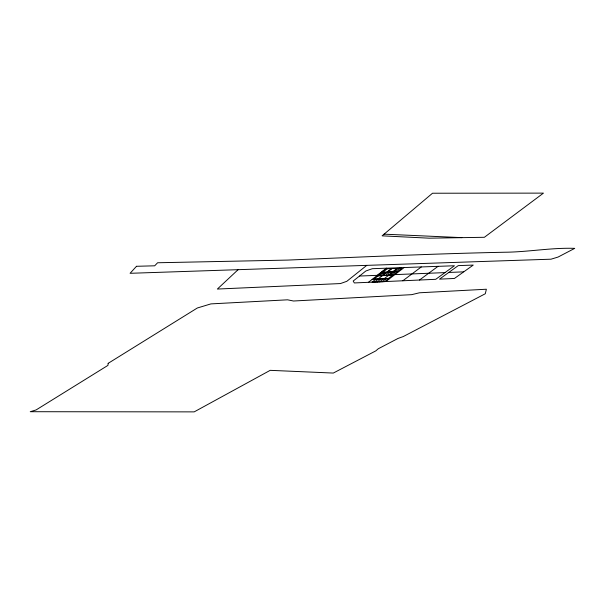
<?xml version="1.0" encoding="UTF-8"?>
<svg xmlns="http://www.w3.org/2000/svg" width="605" height="605" viewBox="0 0 605 605"><rect width="100%" height="100%" fill="white"/><g stroke="black" fill="none" stroke-linecap="round" stroke-linejoin="round"><path stroke-width="0.91" d="M238.098 269.679L217.369 289.054L340.441 283.563L346.809 281.317L366.751 265.376M384.084 234.165L432.514 193.229L543.449 193.124L484.378 237.289L429.24 238.181L382.095 235.844L384.084 234.165L461.842 237.636M359.483 276.046L353.199 281.03L354.318 282.943L435.736 279.306L454.438 265.754L372.34 268.696L365.866 270.979L359.483 276.046L377.376 275.328L386.55 268.189L368.4 282.316M377.724 275.835L381.536 272.878L394.392 272.379M375.773 279.245L372.037 282.149L384.772 281.582L388.539 278.708M380.311 275.729L384.122 272.772M378.254 278.829L391.503 268.582M374.601 282.036L378.344 279.139M382.882 275.63L386.708 272.673M392.025 268.567L388.153 271.554L393.295 271.358L397.167 268.386M377.157 281.922L380.908 279.026M385.453 275.525L389.28 272.575M379.706 281.809L383.464 278.92M388.009 275.419L391.843 272.477M384.394 278.572L397.682 268.363M382.247 281.696L386.005 278.814M400.54 267.69L390.558 275.32L376.665 275.88M385.801 281.537L404.11 267.561M402.817 280.78L421.284 266.941M419.469 280.032L438.05 266.344M463.733 271.849L473.246 265.081L458.242 265.618L439.502 279.139L454.416 278.474L463.733 271.849L448.781 272.454M372.143 279.397L389.575 278.663M394.853 274.625L444.993 272.605M378.39 275.683L392.789 275.109M382.973 272.129L397.394 271.577M108.182 363.325L107.932 365.39L36.096 409.94L30.25 411.71L194.19 411.876L270.201 370.336L333.295 373.066L375.826 350.87L378.223 348.79L398.06 338.422L403.323 336.531L485.293 293.75L486.375 289.228L419.446 292.79L411.68 294.658L293.486 301.01L287.572 299.815L210.926 303.891L197.321 307.998L108.182 363.325M136.503 266.291L130.083 273.301L551.026 259.19L558.029 257.072L574.75 248.36C551.306 247.558 528.218 252.035 504.789 252.232C432.401 253.752 360.073 257.057 287.761 260.082L157.602 262.759L154.683 265.807L136.503 266.291M387.336 268.733L374.117 279.011L388.478 278.398L401.796 268.219L387.336 268.733"/></g></svg>
